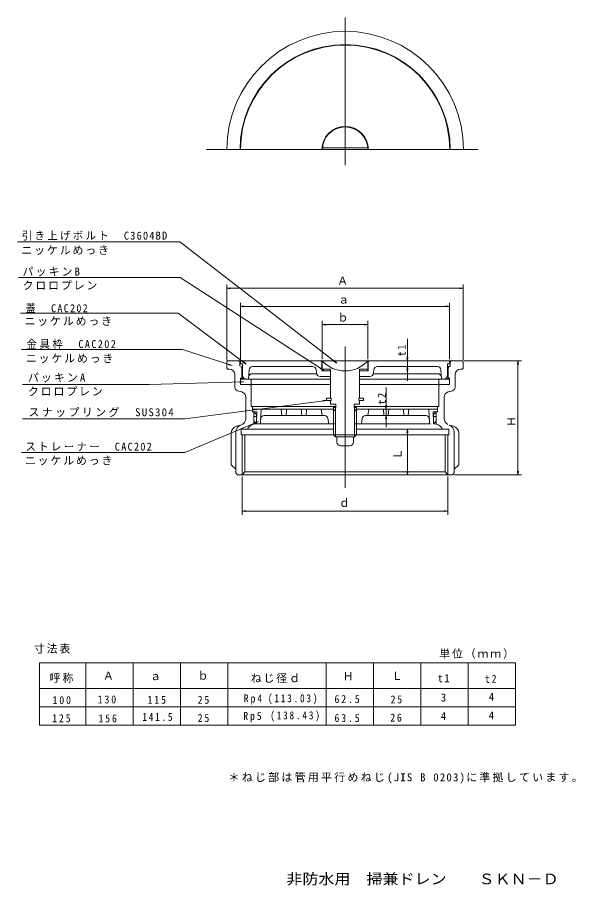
# Model space of a CAD drawing. Units: millimetres on the paper. Extents: x -78 to 76, y -114 to 125.
import ezdxf
from ezdxf.enums import TextEntityAlignment as Align

# ---------------------------------------------------------------- set-up
doc = ezdxf.new("R2010")
doc.units = ezdxf.units.MM
doc.linetypes.add('CHAIN1', pattern=[8, 5, -1, 1, -1])
doc.layers.add('0-4_その他', color=7, linetype='Continuous', lineweight=18)
doc.layers.add('F-4_F-4ﾚｲﾔ', color=2, linetype='Continuous')
doc.styles.add('ＭＳ ゴシック', font='')
doc.styles.get('ＭＳ ゴシック').set_extended_font_data('MS Gothic')

msp = doc.modelspace()

# ---------------------------------------------------------------- linework, layer by layer
at = {"layer": '0-4_その他'}
for p, q in [((12.297, 84.481), (12.297, 125.081)), ((-25.763, 88.731), (48.867, 88.731)), ((6.067, 89.231), (18.527, 89.231)), ((9.98, 30.057), (-33.115, 63.428)), ((6.376, 28.134), (-33.054, 53.552)), ((-20.236, 30.9), (-20.236, 51.65)), ((-20.236, 50.65), (-19.245, 50.781)), ((-20.236, 50.65), (44.764, 50.65)), ((-20.236, 50.65), (-19.245, 50.52)), ((44.764, 50.65), (43.772, 50.781)), ((44.764, 50.65), (43.772, 50.52)), ((44.764, 30.9), (44.764, 51.65)), ((-16.486, 31.15), (-16.486, 46.65)), ((-16.486, 45.65), (-15.495, 45.781)), ((-16.486, 45.65), (41.014, 45.65)), ((-16.486, 45.65), (-15.495, 45.52)), ((41.014, 45.65), (40.022, 45.781)), ((41.014, 45.65), (40.022, 45.52)), ((41.014, 31.15), (41.014, 46.65)), ((-14.912, 29.806), (-33.56, 43.793)), ((6.014, 31.15), (6.014, 41.65)), ((6.014, 40.65), (7.005, 40.781)), ((6.014, 40.65), (18.514, 40.65)), ((6.014, 40.65), (7.005, 40.52)), ((18.514, 40.65), (17.522, 40.781)), ((18.514, 40.65), (17.522, 40.52)), ((18.514, 31.15), (18.514, 41.65)), ((-18.77, 29.393), (-32.416, 33.774)), ((12.314, -4.2), (12.314, 34.61)), ((29.404, 30.65), (29.534, 31.642)), ((-18.77, 29.393), (-19.754, 29.571)), ((-18.77, 29.393), (-19.674, 29.82)), ((-16.616, 30.4), (-16.866, 30.65)), ((-16.616, 30.4), (-16.616, 29.18)), ((-16.486, 30.65), (-16.486, 29.9)), ((-14.912, 29.806), (-15.783, 30.296)), ((-14.912, 29.806), (-15.627, 30.505)), ((3.354, 29.15), (-13.106, 29.15)), ((6.376, 28.134), (5.613, 28.78)), ((6.014, 30.65), (6.014, 27.9)), ((9.98, 30.057), (9.116, 30.561)), ((9.98, 30.057), (9.276, 30.768)), ((18.514, 30.65), (18.514, 27.9)), ((21.174, 29.15), (37.634, 29.15)), ((29.404, 29.15), (29.273, 28.159)), ((29.404, 29.15), (29.404, 30.65)), ((29.404, 29.15), (29.534, 28.159)), ((29.404, 25.201), (29.404, 29.15)), ((40.384, 29.15), (41.144, 29.15)), ((41.014, 30.65), (41.014, 29.9)), ((41.144, 30.4), (41.394, 30.65)), ((41.144, 30.4), (41.144, 29.18)), ((45.014, 30.65), (60.764, 30.65)), ((59.764, 30.65), (59.633, 29.659)), ((59.764, 30.65), (59.764, -0.6)), ((59.764, 30.65), (59.894, 29.659)), ((-19.486, 28.4), (-19.986, 28.4)), ((-17.986, 23.43), (-17.986, 26.9)), ((-14.236, 25.65), (-14.106, 28.2)), ((-13.216, 27.15), (4.424, 27.15)), ((4.424, 27.31), (4.344, 28.23)), ((8.264, 26.4), (5.424, 26.4)), ((6.376, 28.134), (5.472, 28.561)), ((5.884, 27.9), (8.264, 27.9)), ((18.634, 27.9), (16.264, 27.9)), ((16.264, 26.4), (19.104, 26.4)), ((20.094, 27.31), (20.174, 28.23)), ((37.734, 27.15), (20.094, 27.15)), ((38.764, 25.65), (38.624, 28.2)), ((42.514, 23.43), (42.514, 26.9)), ((44.014, 28.4), (44.514, 28.4)), ((-15.622, 24.895), (-41.478, 24.216)), ((-15.622, 24.895), (-16.617, 24.999)), ((-15.622, 24.895), (-16.61, 24.738)), ((-16.116, 25.9), (-16.486, 25.9)), ((-16.486, 24.15), (-16.486, 25.9)), ((8.264, 25.65), (-16.486, 25.65)), ((-16.486, 24.15), (8.264, 24.15)), ((-16.116, 25.9), (-15.526, 25.9)), ((-13.486, 24.15), (-13.486, 25.65)), ((16.264, 25.65), (41.014, 25.65)), ((41.014, 24.15), (16.264, 24.15)), ((38.014, 24.15), (38.014, 25.65)), ((40.644, 25.9), (40.384, 25.9)), ((40.644, 25.9), (41.014, 25.9)), ((41.014, 24.15), (41.014, 25.9)), ((-17.246, 22.46), (-16.096, 22.15)), ((41.774, 22.46), (40.624, 22.15)), ((7.214, 19.832), (-31.732, 14.748)), ((-14.986, 20.7), (-14.986, 14.94)), ((7.214, 19.832), (6.214, 19.833)), ((7.214, 19.832), (6.248, 19.575)), ((7.214, 19.825), (7.214, 20.405)), ((8.264, 19.825), (8.264, 18.825)), ((16.264, 19.825), (16.264, 18.825)), ((17.314, 19.825), (17.314, 20.405)), ((39.514, 20.7), (39.514, 14.94)), ((-13.486, 18.15), (9.764, 18.15)), ((-13.186, 18.15), (-13.186, 16.65)), ((-10.986, 13.4), (-10.776, 17.4)), ((-5.286, 17.4), (-5.136, 15.65)), ((-3.786, 17.4), (-3.936, 15.65)), ((0.214, 17.4), (0.364, 15.65)), ((1.714, 17.4), (1.564, 15.65)), ((5.744, 17.4), (5.964, 15.65)), ((9.134, 17.4), (9.634, 16.9)), ((9.144, 17.825), (9.144, 17.39)), ((9.144, 17.39), (9.144, 13.4)), ((9.644, 9.825), (9.644, 17.825)), ((38.014, 18.15), (14.764, 18.15)), ((15.384, 17.4), (14.884, 16.9)), ((14.894, 9.825), (14.894, 17.825)), ((15.394, 17.825), (15.394, 17.4)), ((15.394, 17.4), (15.394, 13.4)), ((18.774, 17.4), (18.554, 15.65)), ((22.804, 17.4), (22.964, 15.65)), ((23.554, 17.4), (23.684, 18.392)), ((23.554, 17.4), (23.554, 15.65)), ((24.304, 17.4), (24.154, 15.65)), ((28.304, 17.4), (28.454, 15.65)), ((29.804, 17.4), (29.654, 15.65)), ((35.514, 13.4), (35.304, 17.4)), ((37.714, 18.15), (37.714, 16.65)), ((-12.816, 15.4), (-12.816, 16.62)), ((-9.926, 15.65), (6.594, 15.65)), ((7.594, 14.77), (7.764, 13.4)), ((16.934, 14.77), (16.764, 13.4)), ((34.444, 15.65), (17.924, 15.65)), ((23.554, 15.65), (23.423, 14.659)), ((23.554, 15.65), (23.684, 14.659)), ((23.554, 12.419), (23.554, 15.65)), ((37.334, 15.4), (37.334, 16.61)), ((-11.486, 14.049), (-31.713, 5.524)), ((-16.496, 13), (-17.506, 12.73)), ((-12.816, 14.15), (-12.816, 13.34)), ((-11.486, 14.049), (-12.45, 13.785)), ((-11.486, 14.049), (-12.349, 13.544)), ((-12.066, 13.4), (9.634, 13.4)), ((9.144, 13.4), (9.144, 10.325)), ((35.764, 13.4), (14.884, 13.4)), ((15.394, 13.4), (15.394, 10.325)), ((37.334, 14.15), (37.334, 13.31)), ((41.024, 13), (42.034, 12.73)), ((-18.986, 10.8), (-18.986, 2.15)), ((9.144, 10.4), (-16.236, 10.4)), ((-15.996, -0.6), (-15.996, 10.4)), ((9.644, 9.825), (9.144, 10.325)), ((12.264, 10.325), (9.144, 10.325)), ((9.644, 9.825), (12.264, 9.825)), ((10.064, 9.825), (10.064, 8.325)), ((12.264, 10.325), (15.394, 10.325)), ((14.894, 9.825), (12.264, 9.825)), ((14.564, 8.325), (14.564, 9.825)), ((14.894, 9.825), (15.394, 10.325)), ((15.394, 10.4), (40.764, 10.4)), ((29.404, 11.9), (29.273, 10.909)), ((29.404, -0.6), (29.404, 11.9)), ((29.404, 11.9), (29.534, 10.909)), ((40.524, -0.6), (40.524, 10.4)), ((43.514, 10.8), (43.514, 2.15)), ((11.064, 7.325), (13.564, 7.325)), ((-17.736, 0.9), (-18.986, 2.15)), ((-15.246, 0.15), (39.774, 0.15)), ((29.404, -0.6), (29.273, 0.392)), ((29.404, -0.6), (29.534, 0.392)), ((42.264, 0.9), (43.514, 2.15)), ((59.764, -0.6), (59.633, 0.392)), ((59.764, -0.6), (59.894, 0.392)), ((12.264, -0.6), (-17.236, -0.6)), ((-15.996, -1.1), (-15.996, -11.6)), ((12.264, -0.6), (41.764, -0.6)), ((40.524, -1.1), (40.524, -11.6)), ((42.264, -0.6), (60.764, -0.6)), ((-15.996, -10.6), (-15.005, -10.469)), ((-15.996, -10.6), (40.524, -10.6)), ((-15.996, -10.6), (-15.005, -10.73)), ((40.524, -10.6), (39.532, -10.469)), ((40.524, -10.6), (39.532, -10.73))]:
    msp.add_line(p, q, dxfattribs=at)
at = {"layer": '0-4_その他', "linetype": 'CHAIN1', "lineweight": 9}
for p, q in [((12.297, 125.081), (12.297, 86.153)), ((48.867, 88.731), (-23.039, 88.731)), ((12.314, 34.61), (12.314, -3.571))]:
    msp.add_line(p, q, dxfattribs=at)
at = {"layer": '0-4_その他', "lineweight": 9}
for p, q in [((-77.747, 63.428), (-33.115, 63.428)), ((-33.054, 53.552), (-77.425, 53.552)), ((-33.56, 43.793), (-76.842, 43.793)), ((-76.578, 33.774), (-32.416, 33.774)), ((-41.478, 24.216), (-76.306, 24.216)), ((-31.732, 14.748), (-76.306, 14.748)), ((-31.713, 5.524), (-76.644, 5.524)), ((-71.686, -52.308), (59.061, -52.308)), ((-71.686, -52.308), (-71.686, -69.449)), ((-58.896, -52.308), (-58.896, -69.449)), ((-45.896, -52.308), (-45.896, -69.449)), ((-32.896, -52.308), (-32.896, -69.449)), ((-19.896, -52.308), (-19.896, -69.449)), ((7.061, -52.308), (7.061, -69.449)), ((20.061, -52.308), (20.061, -69.449)), ((33.061, -52.308), (33.061, -69.449)), ((46.061, -52.308), (46.061, -69.449)), ((59.061, -52.308), (59.061, -69.449)), ((-71.686, -59.399), (59.061, -59.399)), ((-71.686, -64.424), (-19.896, -64.424)), ((-19.896, -64.424), (59.061, -64.424)), ((-71.686, -69.449), (59.061, -69.449))]:
    msp.add_line(p, q, dxfattribs=at)
at = {"layer": '0-4_その他'}
for points in [[(29.404, 36.731), (29.404, 30.65), (29.273, 31.642)], [(12.264, 30.65), (-19.986, 30.65), (-20.236, 30.4), (-20.236, 28.65), (-19.986, 28.4)], [(-15.866, 26.65), (-15.866, 29.9), (-16.486, 29.9)], [(-16.116, 25.9), (-16.116, 28.9), (-16.366, 29.15)], [(5.884, 27.9), (5.884, 30.4), (5.634, 30.65)], [(12.264, 30.65), (44.514, 30.65), (44.764, 30.4), (44.764, 28.65), (44.514, 28.4)], [(18.634, 27.9), (18.634, 30.4), (18.884, 30.65)], [(40.384, 26.65), (40.384, 29.9), (41.014, 29.9)], [(40.644, 25.9), (40.644, 28.9), (40.894, 29.15)], [(6.014, 28.4), (8.264, 28.4), (8.264, 20.405)], [(18.514, 28.4), (16.264, 28.4), (16.264, 20.405)], [(-13.486, 18.15), (-13.486, 23.9), (-13.736, 24.15)], [(38.014, 18.15), (38.014, 23.9), (38.264, 24.15)], [(23.554, 23.382), (23.554, 17.4), (23.423, 18.392)], [(7.214, 20.405), (8.464, 20.405), (8.464, 19.825), (7.224, 19.825)], [(17.314, 20.405), (16.064, 20.405), (16.064, 19.825), (17.304, 19.825)], [(9.134, 17.4), (-13.116, 17.4), (-13.116, 16.65)], [(9.144, 17.825), (9.764, 17.825), (9.764, 18.825), (8.264, 18.825)], [(15.394, 17.825), (14.764, 17.825), (14.764, 18.825), (16.264, 18.825)], [(15.384, 17.4), (37.634, 17.4), (37.634, 16.65)], [(-13.186, 16.65), (-11.986, 16.65), (-11.986, 15.4), (-12.816, 15.4), (-12.816, 14.15), (-12.066, 13.4)], [(-12.066, 13.4), (-12.066, 15.9), (-12.816, 16.65)], [(37.714, 16.65), (36.514, 16.65), (36.514, 15.4), (37.334, 15.4), (37.334, 14.15), (36.584, 13.4), (36.584, 15.4)], [(36.594, 13.4), (36.594, 15.9), (37.344, 16.65)], [(-17.736, 11.15), (-17.736, -0.1), (-17.236, -0.6)], [(9.144, 11.9), (-16.236, 11.9), (-16.236, 10.4)], [(-15.246, 10.4), (-15.246, 0.15), (-15.996, -0.6)], [(15.394, 11.9), (40.764, 11.9), (40.764, 10.4)], [(39.774, 10.4), (39.774, 0.15), (40.524, -0.6)], [(42.264, 11.15), (42.264, -0.1), (41.764, -0.6)]]:
    msp.add_lwpolyline(points, dxfattribs=at)
for centre, radius, start, end in [((12.297, 88.731), 32.5, 0, 180), ((12.297, 88.731), 28.88, 0, 180), ((12.297, 88.731), 28.75, 0, 180), ((12.297, 88.731), 6.38, 0, 180), ((12.297, 88.731), 6.25, 0, 180), ((-13.106, 28.15), 1, 90, 177.01111), ((3.354, 28.15), 1, 5.01111, 90), ((12.264, 36.4), 8.5, 222.58889, 270), ((12.264, 36.4), 8.5, 270, 317.41111), ((21.174, 28.15), 1, 90, 174.98889), ((37.634, 28.15), 1, 2.98889, 90), ((-19.486, 26.9), 1.5, 0, 90), ((-14.866, 26.65), 1, 180, 270), ((-13.216, 26.15), 1, 90, 177.01111), ((5.424, 27.4), 1, 185.01111, 270), ((19.104, 27.4), 1, 270, 354.98889), ((37.734, 26.15), 1, 2.98889, 90), ((39.384, 26.65), 1, 270, 360), ((44.014, 26.9), 1.5, 90, 180), ((-16.986, 23.43), 1, 180, 255.01111), ((-16.486, 20.7), 1.5, 0, 74.9), ((41.014, 20.7), 1.5, 105.1, 180), ((41.514, 23.43), 1, 284.98889, 360), ((-16.986, 14.94), 2, 288.25556, 360), ((-9.926, 14.65), 1, 90, 177.01111), ((6.594, 14.65), 1, 7.12222, 90), ((17.924, 14.65), 1, 90, 172.87778), ((34.444, 14.65), 1, 2.98889, 90), ((41.514, 14.94), 2, 180, 240.22222), ((-16.986, 10.8), 2, 104.98889, 180), ((-15.736, 11.15), 2, 108.25556, 180), ((-12.236, 10.9), 2.5, 85.91111, 156.2), ((36.764, 10.9), 2.5, 23.8, 94.08889), ((40.264, 11.15), 2, 0, 71.74444), ((41.514, 10.8), 2, 0, 75.01111), ((11.064, 8.325), 1, 180, 270), ((13.564, 8.325), 1, 270, 360)]:
    msp.add_arc(centre, radius, start, end, dxfattribs=at)

# ---------------------------------------------------------------- texts
at = {"layer": '0-4_その他', "style": 'ＭＳ ゴシック'}
for s, p in [('Ａ', (10.119, 50.935)), ('ａ', (10.388, 45.749)), ('ｂ', (10.186, 40.831)), ('ｄ', (10.574, -10.096)), ('Ａ', (-54.221, -57.617)), ('ｂ', (-28.242, -57.594)), ('Ｈ', (11.629, -57.743)), ('Ｌ', (25.06, -57.663)), ('ａ', (-41.288, -57.723)), ('3', (38.58, -63.591)), ('4', (51.752, -63.387)), ('4', (38.58, -68.697)), ('4', (51.752, -68.493))]:
    msp.add_text(s, height=2.199, dxfattribs=at).set_placement(p, align=Align.BOTTOM_LEFT)
for s, p in [('Ｈ', (59.765, 12.539)), ('Ｌ', (28.454, 3.546))]:
    msp.add_text(s, height=2.199, rotation=90, dxfattribs=at).set_placement(p, align=Align.BOTTOM_LEFT)
at = {"layer": '0-4_その他', "char_height": 2.199, "attachment_point": 7, "style": 'ＭＳ ゴシック'}
for s, insert in [('\\T1.23;\\W0.95;引き上げボルト\u3000C3604BD', (-76.526, 63.753)), ('\\T1.17;ニッケルめっき', (-76.637, 59.756)), ('\\T1.19;パッキンB', (-76.319, 53.883)), ('\\T1.17;クロロプレン', (-76.319, 50.178)), ('\\T1.29;\\W0.9;蓋\u3000CAC202', (-75.433, 43.91)), ('\\T1.17;ニッケルめっき', (-75.788, 40.264)), ('\\T1.25;\\W0.95;金具枠\u3000CAC202', (-75.238, 33.953)), ('\\T1.17;ニッケルめっき', (-75.416, 30.021)), ('\\T1.19;パッキンA', (-74.842, 24.744)), ('\\T1.17;クロロプレン', (-74.842, 21.04)), ('\\T1.22;スナップリング\u3000SUS304', (-74.679, 15.233)), ('\\T1.23;\\W0.95;ストレーナー\u3000CAC202', (-75.512, 5.894)), ('\\T1.17;ニッケルめっき', (-75.691, 1.961)), ('\\T1.17;寸法表', (-73.227, -49.767)), ('\\T1.17;単位（ｍｍ）', (38.15, -51.2)), ('\\T1.17;呼称', (-68.878, -57.799)), ('\\T1.17;ねじ径ｄ', (-13.635, -57.858)), ('\\T1.36;\\W0.9;t1', (37.773, -57.67)), ('\\T1.36;\\W0.9;t2', (50.716, -57.824)), ('\\T1.38;\\W0.9;100', (-68.094, -63.68)), ('\\T1.38;\\W0.9;130', (-55.672, -63.489)), ('\\T1.38;\\W0.9;115', (-41.988, -63.591)), ('\\T1.36;\\W0.9;25', (-28.203, -63.591)), ('\\T1.38;\\W0.9;Rp4', (-15.551, -63.826)), ('\\T1.39;\\W0.85;(113.03)', (-8.921, -63.713)), ('\\T1.38;\\W0.9;62.5', (9.375, -63.387)), ('\\T1.36;\\W0.9;25', (24.794, -63.489)), ('\\T1.38;\\W0.9;125', (-68.186, -68.658)), ('\\T1.38;\\W0.9;156', (-55.467, -68.697)), ('\\T1.38;\\W0.85;141.5', (-43.418, -68.289)), ('\\T1.36;\\W0.9;25', (-28.203, -68.595)), ('\\T1.38;\\W0.9;Rp5', (-15.694, -68.63)), ('\\T1.39;\\W0.85;(138.43)', (-8.274, -68.415)), ('\\T1.38;\\W0.9;63.5', (9.375, -68.595)), ('\\T1.36;\\W0.9;26', (24.692, -68.493)), ('\\T1.21;＊ねじ部は管用平行めねじ(JIS\\~B\\~0203)に準拠しています。', (-19.723, -85.446))]:
    msp.add_mtext(s, dxfattribs=dict(at, insert=insert))
at = {"layer": '0-4_その他', "char_height": 2.199, "attachment_point": 7, "rotation": 90, "style": 'ＭＳ ゴシック'}
for s, insert in [('\\T1.36;\\W0.9;t1', (28.984, 31.955)), ('\\T1.36;\\W0.9;t2', (23.487, 18.711))]:
    msp.add_mtext(s, dxfattribs=dict(at, insert=insert))
at = {"layer": 'F-4_F-4ﾚｲﾔ', "style": 'ＭＳ ゴシック', "width": 1.1}
msp.add_text('非防水用\u3000掃兼ドレン\u3000\u3000ＳＫＮ－Ｄ', height=2.933, dxfattribs=at).set_placement((-3.839, -114.047), align=Align.BOTTOM_LEFT)

doc.saveas('drawing.dxf')
